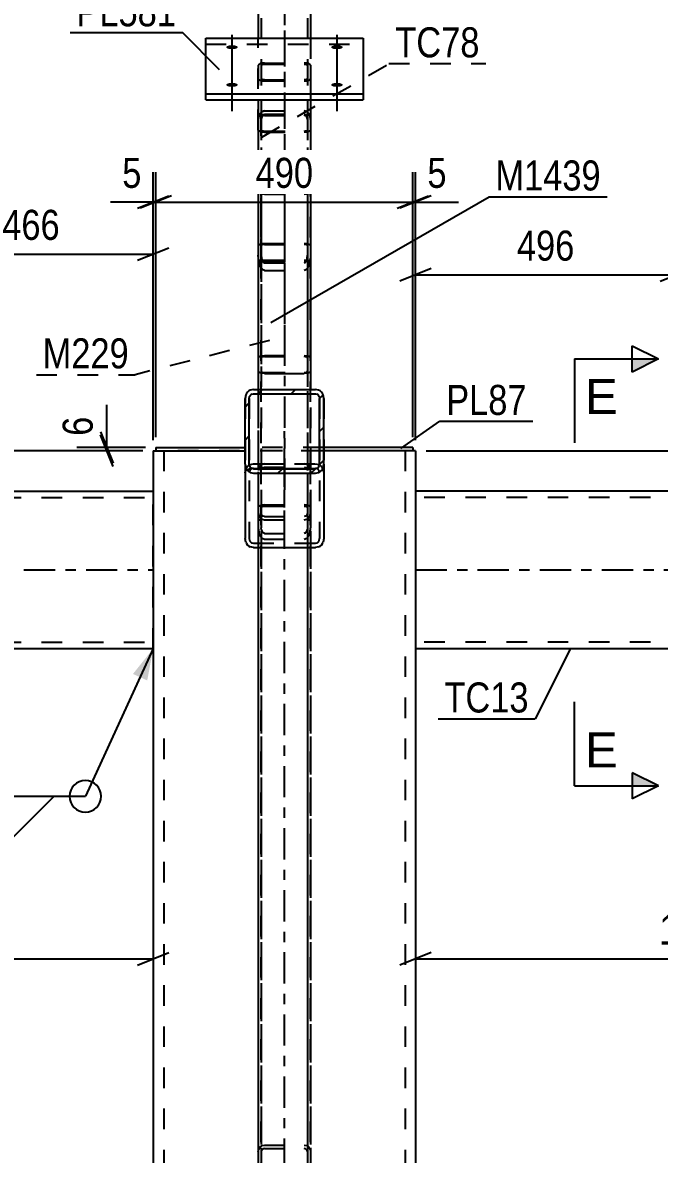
# Model space of a CAD drawing. Header units: millimetres. Extents: x 0 to 841, y 0 to 594.
# Drawn here: x 121.9 to 182.6, y 426.9 to 534.8 of the extents above; entities that cross this region are included whole.
import ezdxf

# ---------------------------------------------------------------- set-up
doc = ezdxf.new("R2010")
doc.units = ezdxf.units.MM
doc.linetypes.add('DXK_LINE_DOT2', pattern=[3.9198, 1.9599, -1.9599])
doc.linetypes.add('DXK_LINE_DOT3', pattern=[5.9187, 2.979, -0.9799, 0.9799, -0.9799])
doc.styles.add('Arial', font='ARIAL.TTF', dxfattribs={"height": 0.2})
doc.styles.add('Arial Narrow', font='ARIALN.TTF', dxfattribs={"height": 0.2})

# ---------------------------------------------------------------- blocks, each defined once
blk = doc.blocks.new('Part-682121906-5937 - 5917')
at = {"color": 7, "linetype": 'DXK_LINE_DOT2'}
for p, q in [((144.34, 519.27), (144.34, 326.18)), ((144.64, 519.27), (144.34, 519.27)), ((144.64, 326.18), (144.64, 519.27)), ((149.34, 519.27), (149.04, 519.27)), ((149.04, 519.27), (149.04, 326.18)), ((149.34, 326.18), (149.34, 519.27)), ((144.34, 518.76), (144.39, 518.65)), ((144.39, 518.65), (144.52, 518.55)), ((144.52, 518.55), (144.71, 518.49)), ((144.67, 518.7), (144.64, 518.76)), ((144.73, 518.65), (144.67, 518.7)), ((144.71, 518.49), (144.94, 518.47)), ((144.83, 518.62), (144.73, 518.65)), ((144.94, 518.61), (144.83, 518.62)), ((144.94, 518.61), (148.74, 518.61)), ((144.94, 518.47), (148.74, 518.47)), ((148.86, 518.62), (148.74, 518.61)), ((148.74, 518.47), (148.97, 518.49)), ((148.96, 518.65), (148.86, 518.62)), ((149.02, 518.7), (148.96, 518.65)), ((148.97, 518.49), (149.17, 518.55)), ((149.04, 518.76), (149.02, 518.7)), ((149.17, 518.55), (149.3, 518.65)), ((149.3, 518.65), (149.34, 518.76)), ((144.39, 512.08), (144.34, 512.64)), ((144.64, 512.64), (144.67, 512.36)), ((149.02, 512.36), (149.04, 512.64)), ((149.34, 512.64), (149.3, 512.08)), ((144.83, 511.96), (144.94, 511.91)), ((144.94, 511.91), (148.74, 511.91)), ((148.74, 511.91), (148.86, 511.96)), ((144.94, 511.18), (144.71, 511.29)), ((144.94, 511.18), (148.74, 511.18)), ((148.97, 511.29), (148.74, 511.18))]:
    blk.add_line(p, q, dxfattribs=at)
for centre, radius, start, end in [((145.91, 512.24), 1.53, 186.0747, 218.4871), ((145.43, 512.44), 0.767, 186.0747, 218.4871), ((148.26, 512.44), 0.767, 321.5129, 353.9253), ((147.77, 512.24), 1.53, 321.5129, 353.9253)]:
    blk.add_arc(centre, radius, start, end, dxfattribs=at)
blk = doc.blocks.new('Part-682121906-5999 - 5917')
at = {"color": 2, "linetype": 'Continuous'}
for p, q in [((134.59, 494.3), (143.09, 494.3)), ((134.59, 494.3), (134.59, 494)), ((159.09, 494.3), (150.59, 494.3)), ((159.09, 494.3), (159.09, 494)), ((134.59, 494), (135.43, 494)), ((159.09, 494), (158.25, 494))]:
    blk.add_line(p, q, dxfattribs=at)
at = {"color": 7, "linetype": 'DXK_LINE_DOT2'}
for p, q in [((150.59, 494.3), (143.09, 494.3)), ((158.25, 494), (135.43, 494))]:
    blk.add_line(p, q, dxfattribs=at)
blk = doc.blocks.new('Part-682121906-5923 - 5917')
at = {"color": 2, "linetype": 'Continuous'}
for p, q in [((184.15, 490.14), (159.34, 490.14)), ((213.09, 490.14), (192.51, 490.14)), ((159.34, 475.14), (213.09, 475.14))]:
    blk.add_line(p, q, dxfattribs=at)
at = {"color": 7, "linetype": 'DXK_LINE_DOT2'}
for p, q in [((159.34, 490.14), (159.34, 475.14)), ((192.51, 490.14), (184.15, 490.14)), ((213.09, 475.14), (213.09, 490.14)), ((213.09, 489.54), (159.34, 489.54)), ((213.09, 475.74), (159.34, 475.74))]:
    blk.add_line(p, q, dxfattribs=at)
at = {"color": 7, "linetype": 'DXK_LINE_DOT3'}
blk.add_line((159.34, 482.64), (213.09, 482.64), dxfattribs=at)
blk = doc.blocks.new('Part-682121906-5988 - 5917')
at = {"color": 7, "linetype": 'DXK_LINE_DOT2'}
for p, q in [((144.52, 488.76), (144.39, 488.69)), ((144.71, 488.81), (144.52, 488.76)), ((144.94, 488.83), (144.71, 488.81)), ((144.73, 488.69), (144.83, 488.71)), ((144.83, 488.71), (144.94, 488.72)), ((144.94, 488.83), (148.74, 488.83)), ((144.94, 488.72), (148.74, 488.72)), ((148.97, 488.81), (148.74, 488.83)), ((148.74, 488.72), (148.86, 488.71)), ((148.86, 488.71), (148.96, 488.69)), ((149.17, 488.76), (148.97, 488.81)), ((149.3, 488.69), (149.17, 488.76)), ((144.39, 488.69), (144.34, 488.61)), ((144.34, 488.61), (144.34, 423.07)), ((144.64, 488.61), (144.67, 488.65)), ((144.64, 488.61), (144.64, 423.07)), ((144.67, 488.65), (144.73, 488.69)), ((148.96, 488.69), (149.02, 488.65)), ((149.02, 488.65), (149.04, 488.61)), ((149.04, 488.61), (149.04, 423.07)), ((149.34, 488.61), (149.3, 488.69)), ((149.34, 488.61), (149.34, 423.07)), ((144.34, 487.42), (144.64, 487.42)), ((144.34, 486.66), (144.39, 486.25)), ((144.67, 486.46), (144.64, 486.66)), ((149.04, 486.66), (149.02, 486.46)), ((149.04, 487.42), (149.34, 487.42)), ((149.3, 486.25), (149.34, 486.66)), ((144.71, 485.66), (144.94, 485.58)), ((144.94, 486.12), (144.83, 486.16)), ((144.94, 486.12), (148.74, 486.12)), ((144.94, 485.58), (148.74, 485.58)), ((148.86, 486.16), (148.74, 486.12)), ((148.74, 485.58), (148.97, 485.66)), ((144.34, 427.16), (144.39, 427.41)), ((144.39, 427.41), (144.52, 427.62)), ((144.52, 427.62), (144.71, 427.76)), ((144.67, 427.28), (144.64, 427.16)), ((144.73, 427.39), (144.67, 427.28)), ((144.71, 427.76), (144.94, 427.81)), ((144.83, 427.46), (144.73, 427.39)), ((144.94, 427.48), (144.83, 427.46)), ((144.94, 427.81), (148.74, 427.81)), ((144.94, 427.48), (148.74, 427.48)), ((148.74, 427.81), (148.97, 427.76)), ((148.86, 427.46), (148.74, 427.48)), ((148.96, 427.39), (148.86, 427.46)), ((149.02, 427.28), (148.96, 427.39)), ((148.97, 427.76), (149.17, 427.62)), ((149.04, 427.16), (149.02, 427.28)), ((149.17, 427.62), (149.3, 427.41)), ((149.3, 427.41), (149.34, 427.16)), ((144.39, 422.82), (144.34, 423.07)), ((144.64, 423.07), (144.67, 422.95)), ((144.67, 422.95), (144.73, 422.84)), ((148.96, 422.84), (149.02, 422.95)), ((149.02, 422.95), (149.04, 423.07)), ((149.34, 423.07), (149.3, 422.82)), ((144.52, 422.61), (144.39, 422.82)), ((144.71, 422.47), (144.52, 422.61)), ((144.94, 422.42), (144.71, 422.47)), ((144.73, 422.84), (144.83, 422.77)), ((144.83, 422.77), (144.94, 422.75)), ((144.94, 422.75), (148.74, 422.75)), ((144.94, 422.42), (148.74, 422.42)), ((148.74, 422.75), (148.86, 422.77)), ((148.97, 422.47), (148.74, 422.42)), ((148.86, 422.77), (148.96, 422.84)), ((149.17, 422.61), (148.97, 422.47)), ((149.3, 422.82), (149.17, 422.61))]:
    blk.add_line(p, q, dxfattribs=at)
for centre, radius, start, end in [((145.38, 486.42), 1.01, 189.6667, 228.4045), ((145.16, 486.54), 0.504, 189.6667, 228.4045), ((148.52, 486.54), 0.504, 311.5955, 350.3333), ((148.3, 486.42), 1.01, 311.5955, 350.3333)]:
    blk.add_arc(centre, radius, start, end, dxfattribs=at)
blk = doc.blocks.new('Part-682121906-5933 - 5917')
at = {"color": 7, "linetype": 'DXK_LINE_DOT2'}
for p, q in [((144.34, 525.56), (144.39, 525.88)), ((144.34, 525.56), (144.34, 501.57)), ((144.39, 525.88), (144.52, 526.16)), ((144.52, 526.16), (144.71, 526.35)), ((144.67, 525.72), (144.64, 525.56)), ((144.64, 525.56), (144.64, 488.06)), ((144.73, 525.86), (144.67, 525.72)), ((144.71, 526.35), (144.94, 526.41)), ((144.83, 525.95), (144.73, 525.86)), ((144.94, 525.98), (144.83, 525.95)), ((144.94, 526.41), (148.74, 526.41)), ((144.94, 525.98), (148.74, 525.98)), ((148.74, 526.41), (148.97, 526.35)), ((148.86, 525.95), (148.74, 525.98)), ((148.96, 525.86), (148.86, 525.95)), ((149.02, 525.72), (148.96, 525.86)), ((148.97, 526.35), (149.17, 526.16)), ((149.04, 525.56), (149.02, 525.72)), ((149.04, 525.56), (149.04, 488.06)), ((149.17, 526.16), (149.3, 525.88)), ((149.3, 525.88), (149.34, 525.56)), ((149.34, 525.56), (149.34, 501.57)), ((144.39, 519.8), (144.34, 520.13)), ((144.64, 520.13), (144.67, 519.97)), ((149.02, 519.97), (149.04, 520.13)), ((149.34, 520.13), (149.3, 519.8)), ((144.52, 519.52), (144.39, 519.8)), ((144.71, 519.34), (144.52, 519.52)), ((144.67, 519.97), (144.73, 519.83)), ((144.94, 519.27), (144.71, 519.34)), ((144.73, 519.83), (144.83, 519.73)), ((144.83, 519.73), (144.94, 519.7)), ((144.94, 519.7), (148.74, 519.7)), ((144.94, 519.27), (148.74, 519.27)), ((148.74, 519.7), (148.86, 519.73)), ((148.97, 519.34), (148.74, 519.27)), ((148.86, 519.73), (148.96, 519.83)), ((148.96, 519.83), (149.02, 519.97)), ((149.17, 519.52), (148.97, 519.34)), ((149.3, 519.8), (149.17, 519.52)), ((144.34, 499.84), (144.34, 488.06)), ((149.34, 488.06), (149.34, 499.84)), ((144.39, 492.35), (144.34, 492.11)), ((144.64, 492.11), (144.67, 492.23)), ((144.67, 492.23), (144.73, 492.33)), ((144.94, 492.75), (144.71, 492.7)), ((144.73, 492.33), (144.83, 492.4)), ((144.83, 492.4), (144.94, 492.43)), ((144.94, 492.75), (148.74, 492.75)), ((144.94, 492.43), (148.74, 492.43)), ((148.97, 492.7), (148.74, 492.75)), ((148.74, 492.43), (148.86, 492.4)), ((148.86, 492.4), (148.96, 492.33)), ((148.96, 492.33), (149.02, 492.23)), ((149.02, 492.23), (149.04, 492.11)), ((149.34, 492.11), (149.3, 492.35)), ((144.34, 488.06), (144.39, 487.82)), ((144.67, 487.94), (144.64, 488.06)), ((144.73, 487.84), (144.67, 487.94)), ((144.83, 487.77), (144.73, 487.84)), ((144.94, 487.74), (144.83, 487.77)), ((144.94, 487.74), (148.74, 487.74)), ((148.86, 487.77), (148.74, 487.74)), ((148.96, 487.84), (148.86, 487.77)), ((149.02, 487.94), (148.96, 487.84)), ((149.04, 488.06), (149.02, 487.94)), ((149.3, 487.82), (149.34, 488.06)), ((144.71, 487.47), (144.94, 487.42)), ((144.94, 487.42), (148.74, 487.42)), ((148.74, 487.42), (148.97, 487.47))]:
    blk.add_line(p, q, dxfattribs=at)
at = {"color": 7, "linetype": 'DXK_LINE_DOT3'}
blk.add_line((146.84, 522.84), (146.84, 490.09), dxfattribs=at)
at = {"color": 2, "linetype": 'Continuous'}
for p, q in [((144.34, 501.57), (144.34, 499.84)), ((149.34, 501.57), (149.34, 499.84))]:
    blk.add_line(p, q, dxfattribs=at)
at = {"color": 7, "linetype": 'DXK_LINE_DOT2'}
for centre, start, end in [((144.97, 492.13), 114.32, 159.2417), ((148.72, 492.13), 20.7583, 65.68), ((144.97, 488.04), 200.7583, 245.68), ((148.72, 488.04), 294.32, 339.2417)]:
    blk.add_arc(centre, 0.621, start, end, dxfattribs=at)
blk = doc.blocks.new('Part-682121906-5934 - 5917')
at = {"linetype": 'Continuous'}
h = blk.add_hatch(dxfattribs=at)
h.set_pattern_fill('', scale=0.7, style=0, pattern_type=0)
h.set_pattern_definition([(45, (150.5325, 499.3183), (-1.57154, 1.57154), [])])
h.paths.add_polyline_path([(150.59, 498.99), (150.53, 499.32), (150.36, 499.59), (150.1, 499.78), (149.79, 499.84), (143.89, 499.84), (143.59, 499.78), (143.33, 499.59), (143.15, 499.32), (143.09, 498.99), (143.09, 492.71), (143.15, 492.39), (143.33, 492.11), (143.59, 491.93), (143.89, 491.86), (149.79, 491.86), (150.1, 491.93), (150.36, 492.11), (150.53, 492.39), (150.59, 492.71)])
h.paths.add_polyline_path([(150.16, 492.55), (150.08, 492.41), (149.95, 492.32), (149.79, 492.29), (143.89, 492.29), (143.74, 492.32), (143.61, 492.41), (143.52, 492.55), (143.49, 492.71), (143.49, 498.99), (143.52, 499.16), (143.61, 499.29), (143.74, 499.39), (143.89, 499.42), (149.79, 499.42), (149.95, 499.39), (150.08, 499.29), (150.16, 499.16), (150.19, 498.99), (150.19, 492.71)])
at = {"color": 2, "linetype": 'Continuous'}
for p, q in [((143.89, 499.84), (143.59, 499.78)), ((143.89, 499.84), (149.79, 499.84)), ((150.1, 499.78), (149.79, 499.84)), ((143.15, 499.32), (143.09, 498.99)), ((143.09, 492.71), (143.09, 498.99)), ((143.49, 498.99), (143.52, 499.16)), ((143.49, 492.71), (143.49, 498.99)), ((143.74, 499.39), (143.89, 499.42)), ((143.89, 499.42), (149.79, 499.42)), ((149.79, 499.42), (149.95, 499.39)), ((150.16, 499.16), (150.19, 498.99)), ((150.19, 492.71), (150.19, 498.99)), ((150.59, 498.99), (150.53, 499.32)), ((150.59, 492.71), (150.59, 498.99)), ((143.09, 492.71), (143.09, 485.62)), ((143.09, 492.71), (143.15, 492.39)), ((143.52, 492.55), (143.49, 492.71)), ((143.89, 492.29), (143.74, 492.32)), ((143.89, 492.32), (143.82, 492.3)), ((143.89, 492.32), (149.79, 492.32)), ((143.89, 492.29), (149.79, 492.29)), ((149.87, 492.3), (149.79, 492.32)), ((149.95, 492.32), (149.79, 492.29)), ((150.19, 492.71), (150.16, 492.55)), ((150.53, 492.39), (150.59, 492.71)), ((150.59, 492.71), (150.59, 485.62)), ((143.59, 491.93), (143.89, 491.86)), ((143.89, 491.86), (149.79, 491.86)), ((149.79, 491.86), (150.1, 491.93)), ((143.15, 485.29), (143.09, 485.62)), ((150.59, 485.62), (150.53, 485.29)), ((143.89, 484.76), (143.59, 484.83)), ((143.89, 484.76), (149.79, 484.76)), ((150.1, 484.83), (149.79, 484.76))]:
    blk.add_line(p, q, dxfattribs=at)
at = {"color": 7, "linetype": 'DXK_LINE_DOT2'}
for p, q in [((143.09, 498.99), (143.09, 492.71)), ((143.49, 498.99), (143.49, 485.62)), ((150.19, 498.99), (150.19, 485.62)), ((150.59, 498.99), (150.59, 492.71)), ((143.09, 491.89), (143.15, 492.22)), ((143.52, 492.06), (143.49, 491.89)), ((143.59, 492.68), (143.89, 492.75)), ((143.82, 492.3), (143.74, 492.29)), ((143.89, 492.75), (149.79, 492.75)), ((149.79, 492.75), (150.1, 492.68)), ((149.95, 492.29), (149.87, 492.3)), ((150.19, 491.89), (150.16, 492.06)), ((150.53, 492.22), (150.59, 491.89)), ((143.49, 485.62), (143.52, 485.45)), ((150.16, 485.45), (150.19, 485.62)), ((143.74, 485.22), (143.89, 485.19)), ((143.89, 485.19), (149.79, 485.19)), ((149.79, 485.19), (149.95, 485.22))]:
    blk.add_line(p, q, dxfattribs=at)
at = {"color": 7, "linetype": 'DXK_LINE_DOT3'}
blk.add_line((146.84, 485.33), (146.84, 495.85), dxfattribs=at)
at = {"color": 2, "linetype": 'Continuous'}
for centre, radius, start, end in [((143.93, 499.03), 0.827, 114.32, 159.2417), ((149.76, 499.03), 0.827, 20.7583, 65.68), ((143.91, 499.01), 0.414, 114.32, 159.2417), ((149.78, 499.01), 0.414, 20.7583, 65.68), ((143.93, 492.68), 0.827, 200.7583, 245.68), ((143.91, 492.7), 0.414, 200.7583, 245.68), ((149.78, 492.7), 0.414, 294.32, 339.2417), ((149.76, 492.68), 0.827, 294.32, 339.2417), ((143.93, 485.58), 0.827, 200.7583, 245.68), ((149.76, 485.58), 0.827, 294.32, 339.2417)]:
    blk.add_arc(centre, radius, start, end, dxfattribs=at)
at = {"color": 7, "linetype": 'DXK_LINE_DOT2'}
for centre, radius, start, end in [((143.93, 491.93), 0.827, 114.32, 159.2417), ((143.91, 491.91), 0.414, 114.32, 159.2417), ((149.78, 491.91), 0.414, 20.7583, 65.68), ((149.76, 491.93), 0.827, 20.7583, 65.68), ((143.91, 485.6), 0.414, 200.7583, 245.68), ((149.78, 485.6), 0.414, 294.32, 339.2417)]:
    blk.add_arc(centre, radius, start, end, dxfattribs=at)
blk = doc.blocks.new('Part-682121906-5952 - 5917')
at = {"color": 2, "linetype": 'Continuous'}
for p, q in [((80.59, 490.14), (111.05, 490.14)), ((119.07, 490.14), (134.34, 490.14)), ((80.59, 475.14), (134.34, 475.14))]:
    blk.add_line(p, q, dxfattribs=at)
at = {"color": 7, "linetype": 'DXK_LINE_DOT2'}
for p, q in [((80.59, 490.14), (80.59, 475.14)), ((111.05, 490.14), (119.07, 490.14)), ((134.34, 475.14), (134.34, 490.14)), ((80.59, 489.54), (134.34, 489.54)), ((80.59, 475.74), (134.34, 475.74))]:
    blk.add_line(p, q, dxfattribs=at)
at = {"color": 7, "linetype": 'DXK_LINE_DOT3'}
blk.add_line((80.59, 482.64), (134.34, 482.64), dxfattribs=at)
blk = doc.blocks.new('Part-682121906-23489 - 5917')
at = {"color": 7, "linetype": 'DXK_LINE_DOT3'}
blk.add_line((146.84, 539.51), (146.84, 503.51), dxfattribs=at)
at = {"color": 7, "linetype": 'DXK_LINE_DOT2'}
for p, q in [((144.39, 530.83), (144.34, 530.76)), ((144.52, 530.9), (144.39, 530.83)), ((144.71, 530.95), (144.52, 530.9)), ((144.64, 530.76), (144.67, 530.8)), ((144.67, 530.8), (144.73, 530.83)), ((144.94, 530.96), (144.71, 530.95)), ((144.73, 530.83), (144.83, 530.85)), ((144.83, 530.85), (144.94, 530.86)), ((144.94, 530.96), (148.74, 530.96)), ((144.94, 530.86), (148.74, 530.86)), ((148.97, 530.95), (148.74, 530.96)), ((148.74, 530.86), (148.86, 530.85)), ((148.86, 530.85), (148.96, 530.83)), ((148.96, 530.83), (149.02, 530.8)), ((149.17, 530.9), (148.97, 530.95)), ((149.02, 530.8), (149.04, 530.76)), ((149.3, 530.83), (149.17, 530.9)), ((149.34, 530.76), (149.3, 530.83)), ((144.34, 530.76), (144.34, 512.26)), ((144.64, 530.76), (144.64, 512.26)), ((149.04, 530.76), (149.04, 528.02)), ((149.04, 530.76), (149.04, 512.26)), ((149.34, 530.76), (149.34, 512.26)), ((144.34, 529.46), (144.39, 529.38)), ((144.39, 529.38), (144.52, 529.31)), ((144.52, 529.31), (144.71, 529.27)), ((144.67, 529.42), (144.64, 529.46)), ((144.73, 529.39), (144.67, 529.42)), ((144.71, 529.27), (144.94, 529.25)), ((144.83, 529.36), (144.73, 529.39)), ((144.94, 529.36), (144.83, 529.36)), ((144.94, 529.36), (148.74, 529.36)), ((144.94, 529.25), (148.74, 529.25)), ((148.86, 529.36), (148.74, 529.36)), ((148.74, 529.25), (148.97, 529.27)), ((148.96, 529.39), (148.86, 529.36)), ((149.02, 529.42), (148.96, 529.39)), ((148.97, 529.27), (149.17, 529.31)), ((149.04, 529.46), (149.02, 529.42)), ((149.17, 529.31), (149.3, 529.38)), ((149.3, 529.38), (149.34, 529.46)), ((144.64, 512.26), (144.64, 528.02)), ((144.34, 521.19), (144.34, 512.26)), ((149.34, 521.19), (149.34, 512.26)), ((144.34, 513.55), (144.39, 513.63)), ((144.39, 513.63), (144.52, 513.7)), ((144.52, 513.7), (144.71, 513.74)), ((144.67, 513.59), (144.64, 513.55)), ((144.73, 513.63), (144.67, 513.59)), ((144.71, 513.74), (144.94, 513.76)), ((144.83, 513.65), (144.73, 513.63)), ((144.94, 513.66), (144.83, 513.65)), ((144.94, 513.76), (148.74, 513.76)), ((144.94, 513.66), (148.74, 513.66)), ((148.74, 513.76), (148.97, 513.74)), ((148.86, 513.65), (148.74, 513.66)), ((148.96, 513.63), (148.86, 513.65)), ((149.02, 513.59), (148.96, 513.63)), ((148.97, 513.74), (149.17, 513.7)), ((149.04, 513.55), (149.02, 513.59)), ((149.17, 513.7), (149.3, 513.63)), ((149.3, 513.63), (149.34, 513.55)), ((144.39, 512.18), (144.34, 512.26)), ((144.52, 512.11), (144.39, 512.18)), ((144.71, 512.07), (144.52, 512.11)), ((144.64, 512.26), (144.67, 512.22)), ((144.67, 512.22), (144.73, 512.19)), ((144.94, 512.05), (144.71, 512.07)), ((144.73, 512.19), (144.83, 512.16)), ((144.83, 512.16), (144.94, 512.16)), ((144.94, 512.16), (148.74, 512.16)), ((144.94, 512.05), (148.74, 512.05)), ((148.74, 512.16), (148.86, 512.16)), ((148.97, 512.07), (148.74, 512.05)), ((148.86, 512.16), (148.96, 512.19)), ((148.96, 512.19), (149.02, 512.22)), ((149.17, 512.11), (148.97, 512.07)), ((149.02, 512.22), (149.04, 512.26)), ((149.3, 512.18), (149.17, 512.11)), ((149.34, 512.26), (149.3, 512.18))]:
    blk.add_line(p, q, dxfattribs=at)
at = {"color": 2, "linetype": 'Continuous'}
for p, q in [((144.34, 527.45), (144.34, 521.19)), ((149.34, 527.45), (149.34, 521.19))]:
    blk.add_line(p, q, dxfattribs=at)
blk = doc.blocks.new('Part-682121906-6040 - 5917')
at = {"color": 2, "linetype": 'Continuous'}
for p, q in [((134.34, 494), (134.34, 295.24)), ((134.34, 494), (134.59, 494)), ((135.43, 494), (136.34, 494)), ((136.34, 494), (143.09, 494)), ((158.25, 494), (150.59, 494)), ((159.34, 494), (159.09, 494)), ((159.34, 494), (159.34, 295.24))]:
    blk.add_line(p, q, dxfattribs=at)
at = {"color": 7, "linetype": 'DXK_LINE_DOT2'}
for p, q in [((134.34, 494), (135.43, 494)), ((134.59, 494), (134.93, 494)), ((135.34, 494), (135.34, 295.24)), ((150.59, 494), (143.09, 494)), ((159.09, 494), (157.34, 494)), ((158.34, 494), (158.34, 295.24))]:
    blk.add_line(p, q, dxfattribs=at)
at = {"color": 7, "linetype": 'DXK_LINE_DOT3'}
blk.add_line((146.84, 295.24), (146.84, 494), dxfattribs=at)
blk = doc.blocks.new('Part-682121906-6041 - 5917')
at = {"color": 7, "linetype": 'DXK_LINE_DOT2'}
for p, q in [((144.39, 525.88), (144.34, 525.56)), ((144.34, 525.56), (144.34, 353.73)), ((144.52, 526.16), (144.39, 525.88)), ((144.71, 526.35), (144.52, 526.16)), ((144.64, 525.56), (144.67, 525.72)), ((144.64, 525.56), (144.64, 353.73)), ((144.67, 525.72), (144.73, 525.86)), ((144.94, 526.41), (144.71, 526.35)), ((144.73, 525.86), (144.83, 525.95)), ((144.83, 525.95), (144.94, 525.98)), ((144.94, 526.41), (148.74, 526.41)), ((144.94, 525.98), (148.74, 525.98)), ((148.97, 526.35), (148.74, 526.41)), ((148.74, 525.98), (148.86, 525.95)), ((148.86, 525.95), (148.96, 525.86)), ((148.96, 525.86), (149.02, 525.72)), ((149.17, 526.16), (148.97, 526.35)), ((149.02, 525.72), (149.04, 525.56)), ((149.04, 525.56), (149.04, 353.73)), ((149.3, 525.88), (149.17, 526.16)), ((149.34, 525.56), (149.3, 525.88)), ((149.34, 525.56), (149.34, 353.73)), ((144.34, 520.13), (144.39, 519.8)), ((144.67, 519.97), (144.64, 520.13)), ((149.04, 520.13), (149.02, 519.97)), ((149.3, 519.8), (149.34, 520.13)), ((144.39, 519.8), (144.52, 519.52)), ((144.52, 519.52), (144.71, 519.34)), ((144.73, 519.83), (144.67, 519.97)), ((144.71, 519.34), (144.94, 519.27)), ((144.83, 519.73), (144.73, 519.83)), ((144.94, 519.7), (144.83, 519.73)), ((144.94, 519.7), (148.74, 519.7)), ((144.94, 519.27), (148.74, 519.27)), ((148.86, 519.73), (148.74, 519.7)), ((148.74, 519.27), (148.97, 519.34)), ((148.96, 519.83), (148.86, 519.73)), ((149.02, 519.97), (148.96, 519.83)), ((148.97, 519.34), (149.17, 519.52)), ((149.17, 519.52), (149.3, 519.8))]:
    blk.add_line(p, q, dxfattribs=at)
blk = doc.blocks.new('Part-682121906-23490 - 5917')
at = {"color": 2, "linetype": 'Continuous'}
for p, q in [((139.34, 527.45), (139.34, 533.32)), ((139.34, 533.32), (154.34, 533.32)), ((154.34, 533.32), (154.34, 527.45)), ((139.34, 528.02), (154.34, 528.02)), ((139.34, 527.45), (154.34, 527.45))]:
    blk.add_line(p, q, dxfattribs=at)
at = {"color": 7, "linetype": 'DXK_LINE_DOT2'}
blk.add_line((139.34, 532.76), (154.34, 532.76), dxfattribs=at)
blk = doc.blocks.new('Part-682121906-23491 - 5917')
at = {"color": 7, "linetype": 'DXK_LINE_DOT3'}
blk.add_line((146.84, 551.82), (146.84, 515.82), dxfattribs=at)
at = {"color": 7, "linetype": 'DXK_LINE_DOT2'}
for p, q in [((144.39, 543.15), (144.34, 543.07)), ((144.34, 543.07), (144.34, 539.77)), ((144.34, 543.07), (144.34, 539.77)), ((144.52, 543.21), (144.39, 543.15)), ((144.71, 543.26), (144.52, 543.21)), ((144.64, 543.07), (144.67, 543.11)), ((144.64, 541.77), (144.64, 543.07)), ((144.64, 543.07), (144.64, 524.57)), ((144.67, 543.11), (144.73, 543.14)), ((144.94, 543.27), (144.71, 543.26)), ((144.73, 543.14), (144.83, 543.16)), ((144.83, 543.16), (144.94, 543.17)), ((144.94, 543.27), (148.74, 543.27)), ((144.94, 543.17), (148.74, 543.17)), ((148.97, 543.26), (148.74, 543.27)), ((148.74, 543.17), (148.86, 543.16)), ((148.86, 543.16), (148.96, 543.14)), ((148.96, 543.14), (149.02, 543.11)), ((149.17, 543.21), (148.97, 543.26)), ((149.02, 543.11), (149.04, 543.07)), ((149.04, 541.77), (149.04, 543.07)), ((149.04, 543.07), (149.04, 524.57)), ((149.3, 543.15), (149.17, 543.21)), ((149.34, 543.07), (149.3, 543.15)), ((149.34, 543.07), (149.34, 539.77)), ((149.34, 543.07), (149.34, 539.77)), ((144.34, 541.77), (144.39, 541.69)), ((144.39, 541.69), (144.52, 541.63)), ((144.52, 541.63), (144.71, 541.58)), ((144.67, 541.73), (144.64, 541.77)), ((144.73, 541.7), (144.67, 541.73)), ((144.71, 541.58), (144.94, 541.57)), ((144.83, 541.68), (144.73, 541.7)), ((144.94, 541.67), (144.83, 541.68)), ((144.94, 541.67), (148.74, 541.67)), ((144.94, 541.57), (148.74, 541.57)), ((148.86, 541.68), (148.74, 541.67)), ((148.74, 541.57), (148.97, 541.58)), ((148.96, 541.7), (148.86, 541.68)), ((149.02, 541.73), (148.96, 541.7)), ((148.97, 541.58), (149.17, 541.63)), ((149.04, 541.77), (149.02, 541.73)), ((149.17, 541.63), (149.3, 541.69)), ((149.3, 541.69), (149.34, 541.77)), ((144.34, 524.57), (144.34, 533.32)), ((149.34, 533.32), (149.34, 524.57)), ((144.34, 525.87), (144.39, 525.95)), ((144.39, 525.95), (144.52, 526.01)), ((144.52, 526.01), (144.71, 526.06)), ((144.67, 525.91), (144.64, 525.87)), ((144.73, 525.94), (144.67, 525.91)), ((144.71, 526.06), (144.94, 526.07)), ((144.83, 525.96), (144.73, 525.94)), ((144.94, 525.97), (144.83, 525.96)), ((144.94, 526.07), (148.74, 526.07)), ((144.94, 525.97), (148.74, 525.97)), ((148.74, 526.07), (148.97, 526.06)), ((148.86, 525.96), (148.74, 525.97)), ((148.96, 525.94), (148.86, 525.96)), ((149.02, 525.91), (148.96, 525.94)), ((148.97, 526.06), (149.17, 526.01)), ((149.04, 525.87), (149.02, 525.91)), ((149.17, 526.01), (149.3, 525.95)), ((149.3, 525.95), (149.34, 525.87)), ((144.39, 524.49), (144.34, 524.57)), ((144.52, 524.43), (144.39, 524.49)), ((144.71, 524.38), (144.52, 524.43)), ((144.64, 524.57), (144.67, 524.53)), ((144.67, 524.53), (144.73, 524.5)), ((144.94, 524.37), (144.71, 524.38)), ((144.73, 524.5), (144.83, 524.48)), ((144.83, 524.48), (144.94, 524.47)), ((144.94, 524.47), (148.74, 524.47)), ((144.94, 524.37), (148.74, 524.37)), ((148.74, 524.47), (148.86, 524.48)), ((148.97, 524.38), (148.74, 524.37)), ((148.86, 524.48), (148.96, 524.5)), ((148.96, 524.5), (149.02, 524.53)), ((149.17, 524.43), (148.97, 524.38)), ((149.02, 524.53), (149.04, 524.57)), ((149.3, 524.49), (149.17, 524.43)), ((149.34, 524.57), (149.3, 524.49))]:
    blk.add_line(p, q, dxfattribs=at)
at = {"color": 2, "linetype": 'Continuous'}
for p, q in [((144.34, 539.77), (144.34, 533.32)), ((149.34, 539.77), (149.34, 533.32))]:
    blk.add_line(p, q, dxfattribs=at)
blk = doc.blocks.new('Part-682121906-23493 - 5917')
at = {"color": 2, "linetype": 'Continuous'}
for p, q in [((144.39, 521.27), (144.34, 521.19)), ((144.34, 521.19), (144.34, 519.89)), ((144.52, 521.34), (144.39, 521.27)), ((144.71, 521.38), (144.52, 521.34)), ((144.64, 521.19), (144.67, 521.23)), ((144.64, 521.19), (144.64, 519.89)), ((144.67, 521.23), (144.73, 521.26)), ((144.94, 521.4), (144.71, 521.38)), ((144.73, 521.26), (144.83, 521.29)), ((144.83, 521.29), (144.94, 521.29)), ((144.94, 521.4), (148.74, 521.4)), ((144.94, 521.29), (148.74, 521.29)), ((148.97, 521.38), (148.74, 521.4)), ((148.74, 521.29), (148.86, 521.29)), ((148.86, 521.29), (148.96, 521.26)), ((148.96, 521.26), (149.02, 521.23)), ((149.17, 521.34), (148.97, 521.38)), ((149.02, 521.23), (149.04, 521.19)), ((149.04, 521.19), (149.04, 519.89)), ((149.3, 521.27), (149.17, 521.34)), ((149.34, 521.19), (149.3, 521.27)), ((149.34, 521.19), (149.34, 519.89)), ((144.34, 519.89), (144.34, 501.57)), ((144.34, 519.89), (144.39, 519.82)), ((144.39, 519.82), (144.52, 519.75)), ((144.52, 519.75), (144.71, 519.71)), ((144.67, 519.86), (144.64, 519.89)), ((144.73, 519.82), (144.67, 519.86)), ((144.71, 519.71), (144.94, 519.69)), ((144.83, 519.8), (144.73, 519.82)), ((144.94, 519.79), (144.83, 519.8)), ((144.94, 519.79), (148.74, 519.79)), ((144.94, 519.69), (148.74, 519.69)), ((148.86, 519.8), (148.74, 519.79)), ((148.74, 519.69), (148.97, 519.71)), ((148.96, 519.82), (148.86, 519.8)), ((149.02, 519.86), (148.96, 519.82)), ((148.97, 519.71), (149.17, 519.75)), ((149.04, 519.89), (149.02, 519.86)), ((149.17, 519.75), (149.3, 519.82)), ((149.3, 519.82), (149.34, 519.89)), ((149.34, 519.89), (149.34, 501.57)), ((144.39, 501.49), (144.34, 501.57)), ((144.52, 501.42), (144.39, 501.49)), ((144.71, 501.38), (144.52, 501.42)), ((144.94, 501.36), (144.71, 501.38)), ((144.94, 501.36), (148.74, 501.36)), ((148.97, 501.38), (148.74, 501.36)), ((149.17, 501.42), (148.97, 501.38)), ((149.3, 501.49), (149.17, 501.42)), ((149.34, 501.57), (149.3, 501.49))]:
    blk.add_line(p, q, dxfattribs=at)
at = {"color": 7, "linetype": 'DXK_LINE_DOT2'}
for p, q in [((144.64, 519.89), (144.64, 501.57)), ((149.04, 519.89), (149.04, 501.57)), ((144.34, 502.87), (144.39, 502.95)), ((144.39, 502.95), (144.52, 503.01)), ((144.52, 503.01), (144.71, 503.06)), ((144.67, 502.91), (144.64, 502.87)), ((144.73, 502.94), (144.67, 502.91)), ((144.71, 503.06), (144.94, 503.07)), ((144.83, 502.96), (144.73, 502.94)), ((144.94, 502.97), (144.83, 502.96)), ((144.94, 503.07), (148.74, 503.07)), ((144.94, 502.97), (148.74, 502.97)), ((148.74, 503.07), (148.97, 503.06)), ((148.86, 502.96), (148.74, 502.97)), ((148.96, 502.94), (148.86, 502.96)), ((149.02, 502.91), (148.96, 502.94)), ((148.97, 503.06), (149.17, 503.01)), ((149.04, 502.87), (149.02, 502.91)), ((149.17, 503.01), (149.3, 502.95)), ((149.3, 502.95), (149.34, 502.87)), ((144.64, 501.57), (144.67, 501.53)), ((144.67, 501.53), (144.73, 501.5)), ((144.73, 501.5), (144.83, 501.47)), ((144.83, 501.47), (144.94, 501.47)), ((144.94, 501.47), (148.74, 501.47)), ((148.74, 501.47), (148.86, 501.47)), ((148.86, 501.47), (148.96, 501.5)), ((148.96, 501.5), (149.02, 501.53)), ((149.02, 501.53), (149.04, 501.57))]:
    blk.add_line(p, q, dxfattribs=at)
blk = doc.blocks.new('Bolt-682121906-23494 - 5917')
at = {"linetype": 'Continuous'}
for points in [[(141.84, 532.28), (141.73, 532.28), (141.62, 532.29), (141.52, 532.31), (141.44, 532.34), (141.37, 532.37), (141.32, 532.41), (141.3, 532.45), (141.3, 532.49), (141.32, 532.52), (141.37, 532.56), (141.44, 532.59), (141.52, 532.62), (141.62, 532.64), (141.73, 532.65), (141.84, 532.65), (141.96, 532.65), (142.07, 532.64), (142.17, 532.62), (142.25, 532.59), (142.32, 532.56), (142.37, 532.52), (142.39, 532.49), (142.39, 532.45), (142.37, 532.41), (142.32, 532.37), (142.25, 532.34), (142.17, 532.31), (142.07, 532.29), (141.96, 532.28)], [(141.84, 528.69), (141.73, 528.69), (141.62, 528.7), (141.52, 528.72), (141.44, 528.75), (141.37, 528.78), (141.32, 528.82), (141.3, 528.85), (141.3, 528.89), (141.32, 528.93), (141.37, 528.97), (141.44, 529), (141.52, 529.03), (141.62, 529.05), (141.73, 529.06), (141.84, 529.06), (141.96, 529.06), (142.07, 529.05), (142.17, 529.03), (142.25, 529), (142.32, 528.97), (142.37, 528.93), (142.39, 528.89), (142.39, 528.85), (142.37, 528.82), (142.32, 528.78), (142.25, 528.75), (142.17, 528.72), (142.07, 528.7), (141.96, 528.69)]]:
    blk.add_hatch(color=1, dxfattribs=at).paths.add_polyline_path(points)
at = {"color": 1, "linetype": 'Continuous'}
for p, q in [((141.84, 533.64), (141.84, 529.98)), ((141.84, 530.05), (141.84, 526.38))]:
    blk.add_line(p, q, dxfattribs=at)
blk = doc.blocks.new('Bolt-682121906-23495 - 5917')
at = {"linetype": 'Continuous'}
for points in [[(151.84, 532.28), (151.73, 532.28), (151.62, 532.29), (151.52, 532.31), (151.44, 532.34), (151.37, 532.37), (151.32, 532.41), (151.3, 532.45), (151.3, 532.49), (151.32, 532.52), (151.37, 532.56), (151.44, 532.59), (151.52, 532.62), (151.62, 532.64), (151.73, 532.65), (151.84, 532.65), (151.96, 532.65), (152.07, 532.64), (152.17, 532.62), (152.25, 532.59), (152.32, 532.56), (152.37, 532.52), (152.39, 532.49), (152.39, 532.45), (152.37, 532.41), (152.32, 532.37), (152.25, 532.34), (152.17, 532.31), (152.07, 532.29), (151.96, 532.28)], [(151.84, 528.69), (151.73, 528.69), (151.62, 528.7), (151.52, 528.72), (151.44, 528.75), (151.37, 528.78), (151.32, 528.82), (151.3, 528.85), (151.3, 528.89), (151.32, 528.93), (151.37, 528.97), (151.44, 529), (151.52, 529.03), (151.62, 529.05), (151.73, 529.06), (151.84, 529.06), (151.96, 529.06), (152.07, 529.05), (152.17, 529.03), (152.25, 529), (152.32, 528.97), (152.37, 528.93), (152.39, 528.89), (152.39, 528.85), (152.37, 528.82), (152.32, 528.78), (152.25, 528.75), (152.17, 528.72), (152.07, 528.7), (151.96, 528.69)]]:
    blk.add_hatch(color=1, dxfattribs=at).paths.add_polyline_path(points)
at = {"color": 1, "linetype": 'Continuous'}
for p, q in [((151.84, 533.64), (151.84, 529.98)), ((151.84, 530.05), (151.84, 526.38))]:
    blk.add_line(p, q, dxfattribs=at)
blk = doc.blocks.new('StraightDimension-682121906-10350 - 5917')
at = {"color": 7, "linetype": 'Continuous'}
for p, q in [((134.59, 495.3), (134.59, 520.56)), ((159.09, 495.3), (159.09, 520.56)), ((136.09, 518.31), (133.09, 517.11)), ((157.59, 517.11), (160.59, 518.31)), ((134.59, 517.71), (159.09, 517.71))]:
    blk.add_line(p, q, dxfattribs=at)
at = {"color": 0}
blk.add_wipeout([(150.18, 518.46), (150.18, 522.66), (143.5, 522.66), (143.5, 518.46)], dxfattribs=at)
at = {"color": 3, "style": 'Arial Narrow'}
blk.add_text('490', height=2.863, dxfattribs=at).set_placement((144.1, 519.06))
blk = doc.blocks.new('StraightDimension-682121906-10349 - 5917')
at = {"color": 7, "linetype": 'Continuous'}
for p, q in [((159.09, 495.3), (159.09, 520.56)), ((159.34, 495), (159.34, 520.56)), ((157.59, 517.11), (160.59, 518.31)), ((160.84, 518.31), (157.84, 517.11)), ((159.09, 517.71), (159.34, 517.71)), ((159.34, 517.71), (163.42, 517.71)), ((159.34, 517.71), (163.42, 517.71))]:
    blk.add_line(p, q, dxfattribs=at)
at = {"color": 0}
blk.add_wipeout([(162.9, 518.46), (162.9, 522.66), (159.87, 522.66), (159.87, 518.46)], dxfattribs=at)
at = {"color": 3, "style": 'Arial Narrow'}
blk.add_text('5', height=2.86, dxfattribs=at).set_placement((160.47, 519.06))
blk = doc.blocks.new('StraightDimension-682121906-6338 - 5917')
at = {"color": 7, "linetype": 'Continuous'}
for p, q in [((111.05, 485.33), (111.05, 515.6)), ((134.34, 495), (134.34, 515.6)), ((112.55, 513.35), (109.55, 512.15)), ((111.05, 512.75), (134.34, 512.75)), ((132.84, 512.15), (135.84, 513.35))]:
    blk.add_line(p, q, dxfattribs=at)
at = {"color": 0}
blk.add_wipeout([(126.04, 513.5), (126.04, 517.7), (119.35, 517.7), (119.35, 513.5)], dxfattribs=at)
at = {"color": 3, "style": 'Arial Narrow'}
blk.add_text('466', height=2.863, dxfattribs=at).set_placement((119.95, 514.1))
blk = doc.blocks.new('StraightDimension-682121906-6210 - 5917')
at = {"color": 7, "linetype": 'Continuous'}
for p, q in [((129.92, 494.3), (129.92, 498.37)), ((129.92, 494.3), (129.92, 498.37)), ((129.32, 495.8), (130.52, 492.8)), ((130.52, 492.5), (129.32, 495.5)), ((133.59, 494.3), (127.07, 494.3)), ((129.92, 494), (129.92, 494.3)), ((133.34, 494), (127.07, 494))]:
    blk.add_line(p, q, dxfattribs=at)
at = {"color": 0}
blk.add_wipeout([(129.17, 497.85), (124.97, 497.85), (124.97, 494.82), (129.17, 494.82)], dxfattribs=at)
at = {"color": 3, "style": 'Arial Narrow'}
blk.add_text('6', height=2.86, rotation=90.0002, dxfattribs=at).set_placement((128.57, 495.42))
blk = doc.blocks.new('StraightDimension-682121906-6355 - 5917')
at = {"color": 7, "linetype": 'Continuous'}
for p, q in [((159.34, 495), (159.34, 513.62)), ((184.15, 485.33), (184.15, 513.62)), ((160.84, 511.37), (157.84, 510.17)), ((182.65, 510.17), (185.65, 511.37)), ((159.34, 510.77), (184.15, 510.77))]:
    blk.add_line(p, q, dxfattribs=at)
at = {"color": 0}
blk.add_wipeout([(175.09, 511.52), (175.09, 515.72), (168.4, 515.72), (168.4, 511.52)], dxfattribs=at)
at = {"color": 3, "style": 'Arial Narrow'}
blk.add_text('496', height=2.863, dxfattribs=at).set_placement((169, 512.12))
blk = doc.blocks.new('StraightDimension-682121906-10351 - 5917')
at = {"color": 7, "linetype": 'Continuous'}
for p, q in [((134.34, 495), (134.34, 520.56)), ((134.59, 495.3), (134.59, 520.56)), ((132.84, 517.11), (135.84, 518.31)), ((136.09, 518.31), (133.09, 517.11)), ((134.34, 517.71), (130.26, 517.71)), ((134.34, 517.71), (130.26, 517.71)), ((134.34, 517.71), (134.59, 517.71))]:
    blk.add_line(p, q, dxfattribs=at)
at = {"color": 0}
blk.add_wipeout([(133.82, 518.46), (133.82, 522.66), (130.79, 522.66), (130.79, 518.46)], dxfattribs=at)
at = {"color": 3, "style": 'Arial Narrow'}
blk.add_text('5', height=2.86, dxfattribs=at).set_placement((131.39, 519.06))
blk = doc.blocks.new('StraightDimension-682121906-14579 - 5917')
at = {"color": 7, "linetype": 'Continuous'}
for p, q in [((159.34, 474.14), (159.34, 443.17)), ((213.09, 474.14), (213.09, 443.17)), ((160.84, 446.17), (157.84, 444.97)), ((159.34, 445.57), (213.09, 445.57)), ((211.59, 444.97), (214.59, 446.17))]:
    blk.add_line(p, q, dxfattribs=at)
at = {"color": 0}
blk.add_wipeout([(190.47, 446.32), (190.47, 450.52), (181.96, 450.52), (181.96, 446.32)], dxfattribs=at)
at = {"color": 3, "style": 'Arial Narrow'}
blk.add_text('1075', height=2.863, dxfattribs=at).set_placement((182.56, 446.92))
blk = doc.blocks.new('StraightDimension-682121906-14581 - 5917')
at = {"color": 7, "linetype": 'Continuous'}
for p, q in [((80.59, 474.14), (80.59, 443.17)), ((134.34, 474.14), (134.34, 443.17)), ((82.09, 446.17), (79.09, 444.97)), ((80.59, 445.57), (134.34, 445.57)), ((132.84, 444.97), (135.84, 446.17))]:
    blk.add_line(p, q, dxfattribs=at)
at = {"color": 0}
blk.add_wipeout([(111.72, 446.32), (111.72, 450.52), (103.21, 450.52), (103.21, 446.32)], dxfattribs=at)
at = {"color": 3, "style": 'Arial Narrow'}
blk.add_text('1075', height=2.863, dxfattribs=at).set_placement((103.81, 446.92))
blk = doc.blocks.new('StraightDimension-682121906-35512 - 5917')
at = {"color": 7, "linetype": 'Continuous'}
for p, q in [((56.47, 495.5), (57.67, 492.5)), ((133.34, 494), (48.45, 494)), ((57.07, 486.39), (57.07, 494)), ((57.67, 484.89), (56.47, 487.89)), ((74.59, 486.39), (43.95, 486.39))]:
    blk.add_line(p, q, dxfattribs=at)
at = {"color": 0, "linetype": 'Continuous'}
blk.add_wipeout([(56.37, 494.6), (56.37, 498.8), (47.85, 498.8), (47.85, 494.6)], dxfattribs=at)
at = {"color": 0}
blk.add_wipeout([(56.32, 493.53), (52.12, 493.53), (52.12, 486.85), (56.32, 486.85)], dxfattribs=at)
at = {"color": 3, "linetype": 'Continuous', "style": 'Arial Narrow'}
blk.add_text('8291', height=2.863, dxfattribs=at).set_placement((48.45, 495.2))
at = {"color": 3, "style": 'Arial Narrow'}
blk.add_text('152', height=2.863, rotation=90.0002, dxfattribs=at).set_placement((55.72, 487.45))
blk = doc.blocks.new('StraightDimension-682121906-35565 - 5917')
at = {"color": 7, "linetype": 'Continuous'}
for p, q in [((225.72, 495.5), (226.92, 492.5)), ((160.34, 494), (234.94, 494)), ((226.32, 486.39), (226.32, 494)), ((226.92, 484.89), (225.72, 487.89)), ((217.84, 486.39), (234.94, 486.39))]:
    blk.add_line(p, q, dxfattribs=at)
at = {"color": 0, "linetype": 'Continuous'}
blk.add_wipeout([(235.54, 494.6), (235.54, 498.8), (227.02, 498.8), (227.02, 494.6)], dxfattribs=at)
at = {"color": 0}
blk.add_wipeout([(225.57, 493.53), (221.37, 493.53), (221.37, 486.85), (225.57, 486.85)], dxfattribs=at)
at = {"color": 3, "linetype": 'Continuous', "style": 'Arial Narrow'}
blk.add_text('8291', height=2.863, dxfattribs=at).set_placement((227.62, 495.2))
at = {"color": 3, "style": 'Arial Narrow'}
blk.add_text('152', height=2.863, rotation=90.0002, dxfattribs=at).set_placement((224.97, 487.45))
blk = doc.blocks.new('Mark-682121906-5919 - 5917')
at = {"color": 30, "linetype": 'Continuous'}
for p in [(174.11, 475.14), (161.49, 468.45)]:
    blk.add_line(p, (170.73, 468.45), dxfattribs=at)
at = {"color": 0}
blk.add_wipeout([(170.13, 469.05), (170.13, 472.05), (162.09, 472.05), (162.09, 469.05)], dxfattribs=at)
blk.add_wipeout([(170.13, 469.05), (170.13, 472.05), (162.09, 472.05), (162.09, 469.05)], dxfattribs=at)
at = {"color": 3, "style": 'Arial Narrow'}
blk.add_text('TC13', height=2.863, dxfattribs=at).set_placement((162.09, 469.05))
blk = doc.blocks.new('Mark-682121906-5995 - 5917')
at = {"color": 30, "linetype": 'Continuous'}
for p, q in [((157.95, 494.2), (161.66, 496.81)), ((161.66, 496.81), (170.53, 496.81))]:
    blk.add_line(p, q, dxfattribs=at)
at = {"color": 0}
blk.add_wipeout([(169.93, 497.41), (169.93, 500.41), (162.26, 500.41), (162.26, 497.41)], dxfattribs=at)
blk.add_wipeout([(169.93, 497.41), (169.93, 500.41), (162.26, 500.41), (162.26, 497.41)], dxfattribs=at)
at = {"color": 3, "style": 'Arial Narrow'}
blk.add_text('PL87', height=2.863, dxfattribs=at).set_placement((162.26, 497.41))
blk = doc.blocks.new('SectionMark-682121906-6398 - 5917')
at = {"linetype": 'Continuous'}
for points in [[(180, 501.5), (180, 502.75), (182.5, 502.75)], [(180, 462.06), (180, 463.31), (182.5, 462.06)]]:
    blk.add_hatch(color=6, dxfattribs=at).paths.add_polyline_path(points)
at = {"color": 6, "linetype": 'Continuous'}
for p, q in [((180, 501.5), (180, 504)), ((180, 504), (182.5, 502.75)), ((174.5, 502.75), (174.5, 494.75)), ((174.5, 502.75), (182.5, 502.75)), ((182.5, 502.75), (180, 501.5)), ((174.5, 462.06), (174.5, 470.06)), ((182.5, 462.06), (180, 463.31)), ((180, 463.31), (180, 460.81)), ((174.5, 462.06), (182.5, 462.06)), ((182.5, 462.06), (180, 460.81))]:
    blk.add_line(p, q, dxfattribs=at)
at = {"color": 0, "linetype": 'Continuous'}
for points in [[(178.61, 497.5), (178.61, 501), (175.5, 501), (175.5, 497.5)], [(178.61, 463.81), (178.61, 467.31), (175.5, 467.31), (175.5, 463.81)]]:
    blk.add_wipeout(points, dxfattribs=at)
at = {"color": 3, "linetype": 'Continuous', "style": 'Arial'}
for p in [(175.5, 497.5), (175.5, 463.81)]:
    blk.add_text('E', height=3.34, dxfattribs=at).set_placement(p)
blk = doc.blocks.new('WeldMark-682121906-6400 - 5917')
at = {"linetype": 'Continuous'}
blk.add_hatch(color=30, dxfattribs=at).paths.add_polyline_path([(132.41, 472.72), (134.34, 475.14), (133.77, 472.1)])
at = {"color": 30, "linetype": 'Continuous'}
for p in [(134.34, 475.14), (113.22, 461.06)]:
    blk.add_line(p, (127.87, 461.06), dxfattribs=at)
at = {"color": 3, "linetype": 'Continuous'}
for p, q in [((113.22, 461.06), (108.93, 465.34)), ((113.22, 461.06), (108.93, 456.77)), ((120.62, 461.06), (124.91, 461.06)), ((124.91, 461.06), (120.62, 456.77)), ((120.62, 456.77), (120.62, 461.06))]:
    blk.add_line(p, q, dxfattribs=at)
for start, end in [(90, 270), (270, 90)]:
    blk.add_arc((127.87, 461.06), 1.5, start, end, dxfattribs=at)
at = {"color": 0}
blk.add_wipeout([(119.97, 456.96), (119.97, 460.36), (115.12, 460.36), (115.12, 456.96)], dxfattribs=at)
at = {"color": 3, "style": 'Arial'}
blk.add_text('12', height=2.865, dxfattribs=at).set_placement((115.32, 457.16))
at = {"color": 0, "linetype": 'Continuous'}
blk.add_wipeout([(109.32, 460.41), (109.32, 462.91), (102.84, 462.91), (102.84, 460.41)], dxfattribs=at)
blk.add_wipeout([(109.32, 460.41), (109.32, 462.91), (102.84, 462.91), (102.84, 460.41)], dxfattribs=at)
at = {"color": 3, "linetype": 'Continuous', "style": 'Arial'}
blk.add_text('TYP', height=2.388, dxfattribs=at).set_placement((102.84, 460.41))
blk = doc.blocks.new('Mark-682121906-36620 - 5917')
at = {"color": 30, "linetype": 'Continuous'}
for p in [(126.42, 533.86), (140.66, 530.32)]:
    blk.add_line(p, (137.12, 533.86), dxfattribs=at)
at = {"color": 0}
blk.add_wipeout([(136.52, 534.46), (136.52, 537.46), (127.02, 537.46), (127.02, 534.46)], dxfattribs=at)
blk.add_wipeout([(136.52, 534.46), (136.52, 537.46), (127.02, 537.46), (127.02, 534.46)], dxfattribs=at)
at = {"color": 3, "style": 'Arial Narrow'}
blk.add_text('PL581', height=2.863, dxfattribs=at).set_placement((127.02, 534.46))
blk = doc.blocks.new('Mark-682121906-36625 - 5917')
at = {"color": 30, "linetype": 'DXK_LINE_DOT2'}
for p, q in [((144.68, 523.9), (156.81, 530.9)), ((156.81, 530.9), (166.04, 530.9))]:
    blk.add_line(p, q, dxfattribs=at)
at = {"color": 0}
blk.add_wipeout([(165.44, 531.5), (165.44, 534.5), (157.41, 534.5), (157.41, 531.5)], dxfattribs=at)
blk.add_wipeout([(165.44, 531.5), (165.44, 534.5), (157.41, 534.5), (157.41, 531.5)], dxfattribs=at)
at = {"color": 3, "style": 'Arial Narrow'}
blk.add_text('TC78', height=2.863, dxfattribs=at).set_placement((157.41, 531.5))
blk = doc.blocks.new('Mark-682121906-36631 - 5917')
at = {"color": 30, "linetype": 'DXK_LINE_DOT2'}
for p in [(145.41, 504.51), (123.2, 501.25)]:
    blk.add_line(p, (132.62, 501.25), dxfattribs=at)
at = {"color": 0}
blk.add_wipeout([(132.02, 501.85), (132.02, 504.85), (123.8, 504.85), (123.8, 501.85)], dxfattribs=at)
blk.add_wipeout([(132.02, 501.85), (132.02, 504.85), (123.8, 504.85), (123.8, 501.85)], dxfattribs=at)
at = {"color": 3, "style": 'Arial Narrow'}
blk.add_text('M229', height=2.863, dxfattribs=at).set_placement((123.8, 501.85))
blk = doc.blocks.new('Mark-682121906-36634 - 5917')
at = {"color": 30, "linetype": 'Continuous'}
for p, q in [((145.56, 506.21), (166.35, 518.21)), ((166.35, 518.21), (177.6, 518.21))]:
    blk.add_line(p, q, dxfattribs=at)
at = {"color": 0}
blk.add_wipeout([(177, 518.81), (177, 521.81), (166.95, 521.81), (166.95, 518.81)], dxfattribs=at)
blk.add_wipeout([(177, 518.81), (177, 521.81), (166.95, 521.81), (166.95, 518.81)], dxfattribs=at)
at = {"color": 3, "style": 'Arial Narrow'}
blk.add_text('M1439', height=2.863, dxfattribs=at).set_placement((166.95, 518.81))

msp = doc.modelspace()

# ---------------------------------------------------------------- block references
for name in ['Part-682121906-23491 - 5917', 'Part-682121906-23489 - 5917', 'Part-682121906-23490 - 5917', 'Bolt-682121906-23494 - 5917', 'Bolt-682121906-23495 - 5917', 'Part-682121906-5933 - 5917', 'Part-682121906-6041 - 5917', 'Part-682121906-23493 - 5917', 'Part-682121906-5937 - 5917', 'Part-682121906-5934 - 5917', 'Part-682121906-5999 - 5917', 'Part-682121906-6040 - 5917', 'Part-682121906-5952 - 5917', 'Part-682121906-5923 - 5917', 'Part-682121906-5988 - 5917']:
    msp.add_blockref(name, (0, 0))

# ---------------------------------------------------------------- next in the draw order: block references
for name in ['Mark-682121906-36620 - 5917', 'Mark-682121906-36625 - 5917', 'StraightDimension-682121906-10350 - 5917', 'StraightDimension-682121906-14581 - 5917', 'StraightDimension-682121906-14579 - 5917']:
    msp.add_blockref(name, (0, 0))

# ---------------------------------------------------------------- next in the draw order: block references
for name in ['StraightDimension-682121906-10349 - 5917', 'StraightDimension-682121906-6338 - 5917', 'WeldMark-682121906-6400 - 5917', 'Mark-682121906-5919 - 5917']:
    msp.add_blockref(name, (0, 0))

# ---------------------------------------------------------------- next in the draw order: block references
for name in ['StraightDimension-682121906-6355 - 5917', 'StraightDimension-682121906-6210 - 5917']:
    msp.add_blockref(name, (0, 0))

# ---------------------------------------------------------------- next in the draw order: block references
for name in ['StraightDimension-682121906-10351 - 5917', 'Mark-682121906-36634 - 5917', 'StraightDimension-682121906-35565 - 5917']:
    msp.add_blockref(name, (0, 0))

# ---------------------------------------------------------------- next in the draw order: block references
for name in ['Mark-682121906-36631 - 5917', 'SectionMark-682121906-6398 - 5917', 'Mark-682121906-5995 - 5917', 'StraightDimension-682121906-35512 - 5917']:
    msp.add_blockref(name, (0, 0))

doc.saveas('drawing.dxf')
